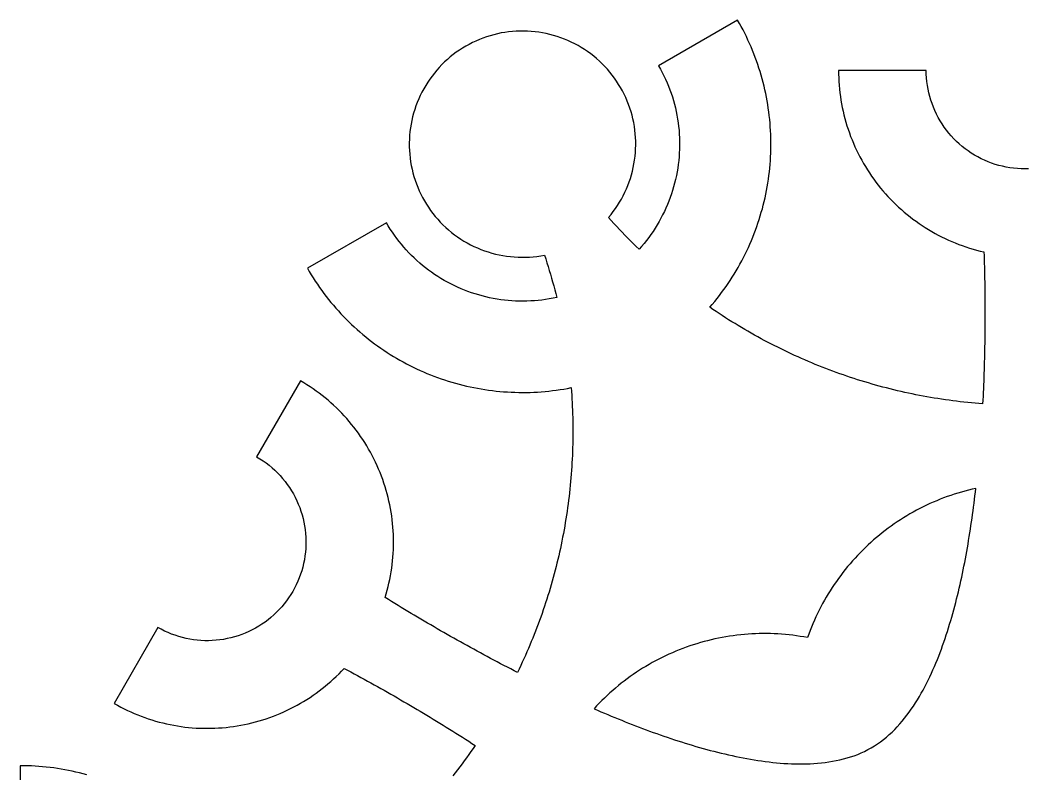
# Model space of a CAD drawing. Extents: x 0 to 12, y 0.7 to 11.3.
# Drawn here: x 0.61 to 6, y 7.29 to 11.34 of the extents above; entities that cross this region are included whole.
import ezdxf

# ---------------------------------------------------------------- set-up
doc = ezdxf.new("R2010")
doc.units = 0

msp = doc.modelspace()

# ---------------------------------------------------------------- linework, layer by layer
at = {"layer": 'Layer 1'}
for points in [[(6.0201, 10.5372), (5.9999, 10.5369), (5.9796, 10.5372), (5.9594, 10.5384), (5.9392, 10.5403), (5.9191, 10.543), (5.8991, 10.5464), (5.8792, 10.5507), (5.8596, 10.5557), (5.8401, 10.5614), (5.8209, 10.5679), (5.802, 10.5751), (5.7833, 10.5831), (5.765, 10.5917), (5.747, 10.6011), (5.7294, 10.6111), (5.7122, 10.6218), (5.6954, 10.6332), (5.679, 10.6452), (5.6631, 10.6578), (5.6477, 10.671), (5.6329, 10.6848), (5.6185, 10.6991), (5.6047, 10.714), (5.5915, 10.7294), (5.5789, 10.7453), (5.5669, 10.7616), (5.5556, 10.7784), (5.5449, 10.7957), (5.5348, 10.8133), (5.5255, 10.8313), (5.5168, 10.8496), (5.5089, 10.8683), (5.5016, 10.8872), (5.4951, 10.9064), (5.4894, 10.9259), (5.4844, 10.9455), (5.4802, 10.9654), (5.4768, 10.9854), (5.4741, 11.0055), (5.4722, 11.0256), (5.471, 11.0459), (5.4706, 11.0661), (5, 11.0661), (5.0002, 11.046), (5.0008, 11.0259), (5.0018, 11.0058), (5.0032, 10.9857), (5.005, 10.9656), (5.0072, 10.9456), (5.0098, 10.9257), (5.0128, 10.9058), (5.0162, 10.8859), (5.02, 10.8662), (5.0243, 10.8465), (5.0289, 10.8269), (5.0339, 10.8074), (5.0393, 10.788), (5.0451, 10.7687), (5.0512, 10.7496), (5.0578, 10.7305), (5.0648, 10.7116), (5.0721, 10.6929), (5.0798, 10.6743), (5.0879, 10.6559), (5.0964, 10.6376), (5.1052, 10.6195), (5.1144, 10.6016), (5.124, 10.5839), (5.1339, 10.5664), (5.1442, 10.5491), (5.1548, 10.532), (5.1657, 10.5151), (5.177, 10.4984), (5.1887, 10.482), (5.2006, 10.4658), (5.2129, 10.4499), (5.2255, 10.4341), (5.2384, 10.4187), (5.2516, 10.4035), (5.2651, 10.3886), (5.2789, 10.374), (5.293, 10.3596), (5.3074, 10.3455), (5.3221, 10.3317), (5.337, 10.3182), (5.3522, 10.305), (5.3677, 10.2922), (5.3834, 10.2796), (5.3994, 10.2673), (5.4156, 10.2554), (5.432, 10.2438), (5.4487, 10.2325), (5.4656, 10.2216), (5.4827, 10.211), (5.5001, 10.2008), (5.5176, 10.1909), (5.5353, 10.1813), (5.5532, 10.1721), (5.5713, 10.1633), (5.5896, 10.1549), (5.608, 10.1468), (5.6266, 10.1391), (5.6454, 10.1318), (5.6642, 10.1248), (5.6833, 10.1182), (5.7024, 10.1121), (5.7217, 10.1063), (5.7411, 10.1009), (5.7606, 10.0959), (5.7801, 10.0913), (5.7808, 10.0709), (5.7815, 10.0505), (5.7821, 10.0301), (5.7826, 10.0097), (5.7831, 9.9893), (5.7836, 9.9689), (5.784, 9.9485), (5.7843, 9.9281), (5.7846, 9.9077), (5.7849, 9.8873), (5.7851, 9.8669), (5.7853, 9.8465), (5.7855, 9.826), (5.7856, 9.8056), (5.7856, 9.7852), (5.7857, 9.7648), (5.7856, 9.7444), (5.7856, 9.724), (5.7855, 9.7036), (5.7853, 9.6832), (5.7851, 9.6628), (5.7849, 9.6424), (5.7846, 9.6219), (5.7843, 9.6015), (5.784, 9.5811), (5.7836, 9.5607), (5.7831, 9.5403), (5.7827, 9.5199), (5.7821, 9.4995), (5.7816, 9.4791), (5.7809, 9.4587), (5.7803, 9.4383), (5.7796, 9.4179), (5.7788, 9.3975), (5.778, 9.3771), (5.7772, 9.3567), (5.7763, 9.3363), (5.7754, 9.3159), (5.7744, 9.2955), (5.7733, 9.2752), (5.7533, 9.2768), (5.7332, 9.2785), (5.7131, 9.2804), (5.6931, 9.2824), (5.6731, 9.2846), (5.653, 9.2868), (5.633, 9.2893), (5.613, 9.2918), (5.5931, 9.2945), (5.5731, 9.2973), (5.5532, 9.3003), (5.5333, 9.3034), (5.5134, 9.3066), (5.4935, 9.31), (5.4737, 9.3135), (5.4539, 9.3171), (5.4341, 9.3208), (5.4143, 9.3247), (5.3946, 9.3288), (5.3749, 9.3329), (5.3552, 9.3372), (5.3355, 9.3417), (5.3159, 9.3462), (5.2963, 9.3509), (5.2767, 9.3558), (5.2572, 9.3607), (5.2377, 9.3658), (5.2183, 9.3711), (5.1988, 9.3764), (5.1795, 9.3819), (5.1601, 9.3875), (5.1408, 9.3933), (5.1215, 9.3992), (5.1023, 9.4052), (5.0831, 9.4113), (5.064, 9.4176), (5.0449, 9.424), (5.0258, 9.4306), (5.0068, 9.4372), (4.9878, 9.444), (4.9689, 9.4509), (4.95, 9.458), (4.9312, 9.4652), (4.9124, 9.4725), (4.8937, 9.4799), (4.875, 9.4875), (4.8564, 9.4952), (4.8379, 9.503), (4.8193, 9.5109), (4.8009, 9.519), (4.7825, 9.5272), (4.7641, 9.5355), (4.7458, 9.544), (4.7276, 9.5525), (4.7094, 9.5612), (4.6913, 9.57), (4.6732, 9.5789), (4.6552, 9.588), (4.6373, 9.5972), (4.6194, 9.6065), (4.6016, 9.6159), (4.5839, 9.6254), (4.5662, 9.6351), (4.5486, 9.6449), (4.531, 9.6548), (4.5135, 9.6648), (4.4961, 9.6749), (4.4788, 9.6851), (4.4615, 9.6955), (4.4443, 9.706), (4.4271, 9.7166), (4.4101, 9.7273), (4.3931, 9.7381), (4.3762, 9.7491), (4.3593, 9.7601), (4.3425, 9.7713), (4.3258, 9.7826), (4.3092, 9.7939), (4.3224, 9.8093), (4.3352, 9.8248), (4.3479, 9.8404), (4.3603, 9.8563), (4.3725, 9.8724), (4.3844, 9.8887), (4.3961, 9.9051), (4.4075, 9.9217), (4.4187, 9.9385), (4.4296, 9.9555), (4.4402, 9.9726), (4.4506, 9.9898), (4.4607, 10.0073), (4.4706, 10.0249), (4.4802, 10.0426), (4.4895, 10.0605), (4.4986, 10.0785), (4.5074, 10.0966), (4.5159, 10.1149), (4.5241, 10.1333), (4.5321, 10.1518), (4.5397, 10.1705), (4.5471, 10.1892), (4.5543, 10.2081), (4.5611, 10.227), (4.5676, 10.2461), (4.5739, 10.2653), (4.5798, 10.2845), (4.5855, 10.3039), (4.5909, 10.3233), (4.596, 10.3428), (4.6008, 10.3624), (4.6053, 10.382), (4.6095, 10.4018), (4.6134, 10.4215), (4.617, 10.4414), (4.6203, 10.4612), (4.6233, 10.4812), (4.6261, 10.5012), (4.6285, 10.5212), (4.6306, 10.5412), (4.6324, 10.5613), (4.6339, 10.5814), (4.6351, 10.6015), (4.636, 10.6217), (4.6366, 10.6418), (4.6369, 10.662), (4.6369, 10.6821), (4.6365, 10.7023), (4.6359, 10.7224), (4.635, 10.7426), (4.6337, 10.7627), (4.6322, 10.7828), (4.6303, 10.8029), (4.6282, 10.8229), (4.6257, 10.8429), (4.623, 10.8629), (4.6199, 10.8828), (4.6165, 10.9027), (4.6128, 10.9225), (4.6089, 10.9423), (4.6046, 10.962), (4.6, 10.9816), (4.5951, 11.0012), (4.59, 11.0207), (4.5845, 11.0401), (4.5787, 11.0594), (4.5727, 11.0786), (4.5663, 11.0977), (4.5597, 11.1168), (4.5527, 11.1357), (4.5455, 11.1545), (4.538, 11.1732), (4.5302, 11.1918), (4.5222, 11.2103), (4.5138, 11.2287), (4.5052, 11.2469), (4.4963, 11.265), (4.4872, 11.2829), (4.4777, 11.3008), (4.4681, 11.3184), (4.4581, 11.3359), (4.034, 11.0909), (4.044, 11.0732), (4.0535, 11.0552), (4.0626, 11.0369), (4.0713, 11.0185), (4.0796, 10.9999), (4.0873, 10.981), (4.0946, 10.962), (4.1015, 10.9428), (4.1079, 10.9235), (4.1138, 10.904), (4.1192, 10.8843), (4.1242, 10.8646), (4.1287, 10.8447), (4.1326, 10.8247), (4.1361, 10.8046), (4.1391, 10.7845), (4.1417, 10.7643), (4.1437, 10.744), (4.1452, 10.7237), (4.1462, 10.7033), (4.1468, 10.6829), (4.1468, 10.6626), (4.1464, 10.6422), (4.1454, 10.6218), (4.144, 10.6015), (4.1421, 10.5812), (4.1396, 10.561), (4.1368, 10.5408), (4.1334, 10.5207), (4.1295, 10.5007), (4.1252, 10.4808), (4.1203, 10.461), (4.115, 10.4413), (4.1093, 10.4218), (4.103, 10.4024), (4.0963, 10.3832), (4.0892, 10.3641), (4.0816, 10.3452), (4.0735, 10.3265), (4.065, 10.308), (4.056, 10.2896), (4.0466, 10.2716), (4.0368, 10.2537), (4.0265, 10.2361), (4.0158, 10.2188), (4.0047, 10.2017), (3.9932, 10.1849), (3.9813, 10.1683), (3.969, 10.1521), (3.9563, 10.1362), (3.9432, 10.1205), (3.9298, 10.1053), (3.9144, 10.1203), (3.8991, 10.1354), (3.8839, 10.1506), (3.8687, 10.1659), (3.8537, 10.1813), (3.8388, 10.1968), (3.824, 10.2124), (3.8094, 10.2281), (3.7948, 10.2439), (3.7803, 10.2598), (3.766, 10.2758), (3.7788, 10.2914), (3.7911, 10.3074), (3.8029, 10.3238), (3.8141, 10.3406), (3.8247, 10.3577), (3.8348, 10.3752), (3.8443, 10.393), (3.8532, 10.4111), (3.8615, 10.4295), (3.8692, 10.4482), (3.8762, 10.4671), (3.8827, 10.4862), (3.8885, 10.5055), (3.8936, 10.525), (3.8981, 10.5447), (3.902, 10.5645), (3.9052, 10.5844), (3.9078, 10.6045), (3.9096, 10.6245), (3.9109, 10.6447), (3.9114, 10.6649), (3.9113, 10.685), (3.9105, 10.7052), (3.909, 10.7253), (3.9069, 10.7454), (3.9041, 10.7654), (3.9006, 10.7853), (3.8964, 10.805), (3.8916, 10.8246), (3.8861, 10.844), (3.88, 10.8632), (3.8733, 10.8823), (3.8659, 10.901), (3.8579, 10.9196), (3.8493, 10.9378), (3.8401, 10.9558), (3.8303, 10.9734), (3.8198, 10.9908), (3.8088, 11.0079), (3.7972, 11.0246), (3.7851, 11.0409), (3.7724, 11.0567), (3.7592, 11.0722), (3.7455, 11.0872), (3.7313, 11.1017), (3.7166, 11.1158), (3.7015, 11.1293), (3.6859, 11.1423), (3.6698, 11.1548), (3.6534, 11.1668), (3.6366, 11.1782), (3.6194, 11.189), (3.6018, 11.1992), (3.5839, 11.2089), (3.5657, 11.2179), (3.5473, 11.2263), (3.5285, 11.2341), (3.5095, 11.2413), (3.4903, 11.2479), (3.4708, 11.2538), (3.4512, 11.2591), (3.4314, 11.2637), (3.4115, 11.2676), (3.3914, 11.2709), (3.3713, 11.2735), (3.3511, 11.2754), (3.3308, 11.2767), (3.3105, 11.2773), (3.2902, 11.2772), (3.2699, 11.2764), (3.2496, 11.275), (3.2294, 11.2729), (3.2093, 11.27), (3.1892, 11.2666), (3.1694, 11.2624), (3.1496, 11.2576), (3.1301, 11.2521), (3.1107, 11.2459), (3.0915, 11.2391), (3.0726, 11.2317), (3.054, 11.2236), (3.0356, 11.215), (3.0175, 11.2057), (2.9998, 11.1958), (2.9824, 11.1854), (2.9653, 11.1744), (2.9486, 11.1628), (2.9323, 11.1507), (2.9165, 11.138), (2.901, 11.1248), (2.886, 11.1111), (2.8715, 11.0969), (2.8574, 11.0822), (2.8439, 11.0671), (2.8309, 11.0515), (2.8184, 11.0355), (2.8064, 11.0191), (2.795, 11.0022), (2.7842, 10.985), (2.774, 10.9675), (2.7643, 10.9496), (2.7553, 10.9314), (2.7469, 10.9129), (2.739, 10.8942), (2.7319, 10.8752), (2.7253, 10.856), (2.7194, 10.8365), (2.7142, 10.8169), (2.7096, 10.7971), (2.7056, 10.7772), (2.7024, 10.7571), (2.6997, 10.737), (2.6978, 10.7168), (2.6966, 10.6965), (2.696, 10.6762), (2.6961, 10.6559), (2.6969, 10.6356), (2.6983, 10.6153), (2.7005, 10.5951), (2.7033, 10.575), (2.7068, 10.555), (2.711, 10.5351), (2.7158, 10.5154), (2.7213, 10.4958), (2.7275, 10.4764), (2.7343, 10.4573), (2.7417, 10.4384), (2.7498, 10.4197), (2.7585, 10.4014), (2.7678, 10.3833), (2.7776, 10.3656), (2.7881, 10.3481), (2.7991, 10.331), (2.8108, 10.3142), (2.8229, 10.2978), (2.8357, 10.2819), (2.8489, 10.2664), (2.8627, 10.2514), (2.877, 10.2368), (2.8917, 10.2227), (2.907, 10.2091), (2.9227, 10.1961), (2.9388, 10.1836), (2.9553, 10.1717), (2.9722, 10.1603), (2.9895, 10.1495), (3.0072, 10.1393), (3.0252, 10.1296), (3.0435, 10.1206), (3.0621, 10.1123), (3.081, 10.1045), (3.1001, 10.0974), (3.1194, 10.0909), (3.139, 10.0851), (3.1587, 10.0799), (3.1786, 10.0754), (3.1986, 10.0715), (3.2188, 10.0683), (3.239, 10.0658), (3.2593, 10.064), (3.2797, 10.0629), (3.3001, 10.0624), (3.3205, 10.0626), (3.3409, 10.0635), (3.3612, 10.0651), (3.3815, 10.0674), (3.4017, 10.0703), (3.4217, 10.0739), (3.4284, 10.0535), (3.435, 10.033), (3.4414, 10.0125), (3.4477, 9.9919), (3.4538, 9.9713), (3.4598, 9.9507), (3.4656, 9.93), (3.4713, 9.9092), (3.4768, 9.8884), (3.4822, 9.8676), (3.4874, 9.8467), (3.4676, 9.8426), (3.4478, 9.8389), (3.4279, 9.8357), (3.408, 9.833), (3.3879, 9.8307), (3.3678, 9.8289), (3.3477, 9.8277), (3.3276, 9.8269), (3.3074, 9.8265), (3.2873, 9.8267), (3.2671, 9.8274), (3.247, 9.8285), (3.2269, 9.8301), (3.2069, 9.8322), (3.1869, 9.8347), (3.167, 9.8378), (3.1471, 9.8413), (3.1274, 9.8453), (3.1077, 9.8497), (3.0882, 9.8546), (3.0688, 9.86), (3.0495, 9.8659), (3.0303, 9.8721), (3.0113, 9.8789), (2.9925, 9.8861), (2.9739, 9.8937), (2.9554, 9.9018), (2.9371, 9.9104), (2.9191, 9.9193), (2.9012, 9.9287), (2.8836, 9.9385), (2.8663, 9.9487), (2.8492, 9.9594), (2.8323, 9.9704), (2.8157, 9.9819), (2.7994, 9.9937), (2.7834, 10.006), (2.7677, 10.0186), (2.7523, 10.0316), (2.7372, 10.0449), (2.7224, 10.0586), (2.708, 10.0727), (2.6939, 10.0871), (2.6802, 10.1019), (2.6668, 10.1169), (2.6538, 10.1323), (2.6411, 10.148), (2.6289, 10.164), (2.617, 10.1803), (2.6055, 10.1969), (2.5944, 10.2137), (2.5837, 10.2308), (2.5734, 10.2481), (2.1493, 10.0031), (2.1596, 9.9856), (2.1701, 9.9683), (2.1808, 9.9512), (2.1918, 9.9342), (2.2031, 9.9174), (2.2146, 9.9008), (2.2264, 9.8843), (2.2384, 9.868), (2.2507, 9.852), (2.2632, 9.8361), (2.2759, 9.8203), (2.2889, 9.8048), (2.3021, 9.7895), (2.3156, 9.7744), (2.3293, 9.7595), (2.3432, 9.7448), (2.3573, 9.7303), (2.3717, 9.7161), (2.3862, 9.702), (2.401, 9.6882), (2.416, 9.6746), (2.4312, 9.6613), (2.4466, 9.6482), (2.4622, 9.6353), (2.478, 9.6227), (2.494, 9.6103), (2.5102, 9.5981), (2.5265, 9.5862), (2.5431, 9.5745), (2.5598, 9.5631), (2.5767, 9.552), (2.5937, 9.5411), (2.6109, 9.5305), (2.6283, 9.5201), (2.6458, 9.5101), (2.6635, 9.5002), (2.6814, 9.4907), (2.6993, 9.4814), (2.7174, 9.4724), (2.7357, 9.4636), (2.7541, 9.4552), (2.7726, 9.447), (2.7912, 9.4391), (2.8099, 9.4315), (2.8288, 9.4241), (2.8478, 9.4171), (2.8668, 9.4103), (2.886, 9.4039), (2.9053, 9.3977), (2.9246, 9.3918), (2.9441, 9.3862), (2.9636, 9.3809), (2.9832, 9.3759), (3.0029, 9.3712), (3.0226, 9.3668), (3.0424, 9.3626), (3.0623, 9.3588), (3.0822, 9.3553), (3.1022, 9.3521), (3.1222, 9.3492), (3.1423, 9.3466), (3.1624, 9.3443), (3.1825, 9.3423), (3.2027, 9.3406), (3.2228, 9.3392), (3.243, 9.3381), (3.2633, 9.3373), (3.2835, 9.3368), (3.3037, 9.3366), (3.3239, 9.3368), (3.3442, 9.3372), (3.3644, 9.338), (3.3846, 9.339), (3.4048, 9.3404), (3.4249, 9.3421), (3.4451, 9.3441), (3.4652, 9.3464), (3.4852, 9.3489), (3.5053, 9.3518), (3.5252, 9.3551), (3.5451, 9.3586), (3.565, 9.3624), (3.5665, 9.3422), (3.5679, 9.3221), (3.5691, 9.302), (3.5702, 9.2818), (3.5712, 9.2617), (3.572, 9.2415), (3.5727, 9.2213), (3.5733, 9.2011), (3.5737, 9.181), (3.574, 9.1608), (3.5741, 9.1406), (3.5741, 9.1204), (3.574, 9.1002), (3.5738, 9.0801), (3.5734, 9.0599), (3.5728, 9.0397), (3.5722, 9.0195), (3.5714, 8.9994), (3.5704, 8.9792), (3.5693, 8.959), (3.5681, 8.9389), (3.5668, 8.9188), (3.5653, 8.8986), (3.5637, 8.8785), (3.5619, 8.8584), (3.56, 8.8383), (3.558, 8.8182), (3.5558, 8.7982), (3.5535, 8.7781), (3.5511, 8.7581), (3.5485, 8.7381), (3.5458, 8.7181), (3.5429, 8.6981), (3.54, 8.6781), (3.5368, 8.6582), (3.5336, 8.6383), (3.5302, 8.6184), (3.5267, 8.5985), (3.523, 8.5786), (3.5192, 8.5588), (3.5153, 8.539), (3.5112, 8.5193), (3.507, 8.4995), (3.5027, 8.4798), (3.4982, 8.4601), (3.4936, 8.4405), (3.4888, 8.4209), (3.484, 8.4013), (3.479, 8.3817), (3.4738, 8.3622), (3.4685, 8.3427), (3.4631, 8.3233), (3.4576, 8.3039), (3.4519, 8.2845), (3.4461, 8.2652), (3.4402, 8.2459), (3.4341, 8.2266), (3.4279, 8.2074), (3.4216, 8.1883), (3.4151, 8.1691), (3.4086, 8.1501), (3.4018, 8.131), (3.395, 8.112), (3.388, 8.0931), (3.3809, 8.0742), (3.3737, 8.0554), (3.3663, 8.0366), (3.3588, 8.0178), (3.3512, 7.9991), (3.3435, 7.9805), (3.3356, 7.9619), (3.3276, 7.9434), (3.3195, 7.9249), (3.3112, 7.9065), (3.3029, 7.8881), (3.2944, 7.8698), (3.2858, 7.8516), (3.277, 7.8334), (3.2589, 7.8427), (3.2407, 7.852), (3.2226, 7.8614), (3.2044, 7.8708), (3.1864, 7.8803), (3.1683, 7.8898), (3.1502, 7.8994), (3.1322, 7.909), (3.1142, 7.9186), (3.0962, 7.9283), (3.0783, 7.938), (3.0603, 7.9477), (3.0424, 7.9575), (3.0245, 7.9673), (3.0066, 7.9772), (2.9887, 7.9871), (2.9709, 7.9971), (2.9531, 8.007), (2.9353, 8.017), (2.9175, 8.0271), (2.8997, 8.0372), (2.882, 8.0473), (2.8643, 8.0574), (2.8466, 8.0676), (2.8289, 8.0779), (2.8113, 8.0881), (2.7936, 8.0984), (2.776, 8.1088), (2.7584, 8.1191), (2.7409, 8.1295), (2.7233, 8.14), (2.7058, 8.1505), (2.6883, 8.161), (2.6708, 8.1715), (2.6533, 8.1821), (2.6359, 8.1928), (2.6185, 8.2034), (2.6011, 8.2142), (2.5838, 8.2249), (2.5664, 8.2357), (2.5723, 8.255), (2.5777, 8.2744), (2.5827, 8.2939), (2.5873, 8.3135), (2.5915, 8.3331), (2.5954, 8.3529), (2.5988, 8.3727), (2.6018, 8.3926), (2.6044, 8.4126), (2.6066, 8.4326), (2.6084, 8.4526), (2.6099, 8.4727), (2.6109, 8.4928), (2.6114, 8.5129), (2.6116, 8.5331), (2.6114, 8.5532), (2.6108, 8.5733), (2.6098, 8.5934), (2.6084, 8.6135), (2.6065, 8.6335), (2.6043, 8.6535), (2.6017, 8.6735), (2.5986, 8.6934), (2.5952, 8.7132), (2.5914, 8.733), (2.5872, 8.7526), (2.5826, 8.7722), (2.5776, 8.7917), (2.5722, 8.8111), (2.5664, 8.8304), (2.5602, 8.8496), (2.5537, 8.8686), (2.5468, 8.8875), (2.5395, 8.9063), (2.5318, 8.9249), (2.5237, 8.9433), (2.5153, 8.9616), (2.5065, 8.9797), (2.4974, 8.9976), (2.4879, 9.0154), (2.478, 9.0329), (2.4678, 9.0503), (2.4573, 9.0674), (2.4464, 9.0843), (2.4351, 9.101), (2.4235, 9.1175), (2.4116, 9.1337), (2.3994, 9.1497), (2.3868, 9.1654), (2.374, 9.1809), (2.3608, 9.1961), (2.3473, 9.211), (2.3335, 9.2257), (2.3194, 9.24), (2.305, 9.2541), (2.2903, 9.2679), (2.2754, 9.2814), (2.2602, 9.2946), (2.2447, 9.3075), (2.229, 9.32), (2.213, 9.3322), (2.1968, 9.3442), (2.1803, 9.3557), (2.1636, 9.367), (2.1467, 9.3779), (2.1296, 9.3885), (2.1123, 9.3987), (1.877, 8.9913), (1.8944, 8.9808), (1.9114, 8.9697), (1.9279, 8.9579), (1.944, 8.9456), (1.9595, 8.9326), (1.9746, 8.919), (1.9891, 8.9049), (2.0031, 8.8902), (2.0165, 8.875), (2.0293, 8.8592), (2.0415, 8.843), (2.053, 8.8264), (2.0639, 8.8093), (2.0741, 8.7917), (2.0837, 8.7739), (2.0926, 8.7556), (2.1007, 8.737), (2.1081, 8.7182), (2.1149, 8.6991), (2.1208, 8.6797), (2.1261, 8.6601), (2.1306, 8.6403), (2.1343, 8.6204), (2.1372, 8.6003), (2.1394, 8.5802), (2.1409, 8.5599), (2.1415, 8.5397), (2.1414, 8.5194), (2.1405, 8.4991), (2.1388, 8.4789), (2.1363, 8.4588), (2.1331, 8.4388), (2.1291, 8.4189), (2.1243, 8.3992), (2.1188, 8.3797), (2.1125, 8.3604), (2.1055, 8.3414), (2.0978, 8.3226), (2.0893, 8.3042), (2.0802, 8.2861), (2.0704, 8.2684), (2.0599, 8.251), (2.0488, 8.2341), (2.037, 8.2176), (2.0247, 8.2015), (2.0117, 8.1859), (1.9981, 8.1709), (1.984, 8.1563), (1.9693, 8.1423), (1.9541, 8.1289), (1.9384, 8.1161), (1.9221, 8.104), (1.9055, 8.0924), (1.8884, 8.0815), (1.8709, 8.0713), (1.853, 8.0617), (1.8347, 8.0529), (1.8162, 8.0447), (1.7973, 8.0373), (1.7782, 8.0306), (1.7588, 8.0246), (1.7392, 8.0193), (1.7195, 8.0148), (1.6995, 8.0111), (1.6795, 8.0081), (1.6593, 8.0059), (1.6391, 8.0045), (1.6188, 8.0038), (1.5986, 8.0039), (1.5783, 8.0048), (1.5581, 8.0065), (1.538, 8.0089), (1.5179, 8.0121), (1.4981, 8.0161), (1.4784, 8.0208), (1.4588, 8.0264), (1.4396, 8.0326), (1.4205, 8.0396), (1.4018, 8.0473), (1.3833, 8.0557), (1.3652, 8.0649), (1.3475, 8.0746), (1.1124, 7.6672), (1.13, 7.6573), (1.1477, 7.6478), (1.1656, 7.6386), (1.1837, 7.6297), (1.202, 7.6213), (1.2204, 7.6132), (1.239, 7.6055), (1.2578, 7.5981), (1.2766, 7.5911), (1.2957, 7.5846), (1.3148, 7.5784), (1.3341, 7.5726), (1.3535, 7.5672), (1.373, 7.5621), (1.3926, 7.5575), (1.4123, 7.5533), (1.432, 7.5495), (1.4519, 7.5461), (1.4718, 7.543), (1.4917, 7.5404), (1.5117, 7.5382), (1.5318, 7.5364), (1.5519, 7.535), (1.572, 7.5341), (1.5921, 7.5335), (1.6122, 7.5333), (1.6324, 7.5335), (1.6525, 7.5342), (1.6726, 7.5352), (1.6927, 7.5367), (1.7127, 7.5385), (1.7327, 7.5408), (1.7527, 7.5434), (1.7726, 7.5465), (1.7924, 7.55), (1.8122, 7.5538), (1.8318, 7.558), (1.8514, 7.5627), (1.8709, 7.5677), (1.8903, 7.5731), (1.9096, 7.5789), (1.9287, 7.5851), (1.9478, 7.5917), (1.9667, 7.5986), (1.9854, 7.606), (2.004, 7.6137), (2.0225, 7.6217), (2.0407, 7.6302), (2.0588, 7.639), (2.0768, 7.6481), (2.0945, 7.6577), (2.112, 7.6675), (2.1294, 7.6778), (2.1465, 7.6883), (2.1634, 7.6993), (2.1801, 7.7105), (2.1966, 7.7221), (2.2128, 7.734), (2.2288, 7.7463), (2.2445, 7.7589), (2.2599, 7.7717), (2.2751, 7.7849), (2.2901, 7.7984), (2.3047, 7.8122), (2.3191, 7.8263), (2.3332, 7.8407), (2.3469, 7.8553), (2.3649, 7.8457), (2.3829, 7.8361), (2.4008, 7.8264), (2.4188, 7.8167), (2.4367, 7.8069), (2.4546, 7.7971), (2.4724, 7.7872), (2.4903, 7.7773), (2.5081, 7.7674), (2.5259, 7.7574), (2.5436, 7.7474), (2.5614, 7.7374), (2.5791, 7.7273), (2.5969, 7.7172), (2.6145, 7.7071), (2.6322, 7.6969), (2.6499, 7.6867), (2.6675, 7.6764), (2.6851, 7.6661), (2.7027, 7.6558), (2.7203, 7.6454), (2.7378, 7.635), (2.7553, 7.6246), (2.7728, 7.6141), (2.7903, 7.6036), (2.8078, 7.593), (2.8252, 7.5825), (2.8427, 7.5718), (2.8601, 7.5612), (2.8774, 7.5505), (2.8948, 7.5398), (2.9121, 7.529), (2.9294, 7.5182), (2.9467, 7.5074), (2.9639, 7.4965), (2.9812, 7.4856), (2.9984, 7.4746), (3.0155, 7.4636), (3.0327, 7.4526), (3.0498, 7.4415), (3.0384, 7.4249), (3.0268, 7.4084), (3.0152, 7.3919), (3.0034, 7.3755), (2.9915, 7.3593), (2.9796, 7.3431), (2.9675, 7.3269), (2.9553, 7.3109), (2.943, 7.2949), (2.9305, 7.2791)], [(5.7366, 8.8214), (5.7171, 8.817), (5.6976, 8.8122), (5.6783, 8.8072), (5.659, 8.8018), (5.6398, 8.7961), (5.6207, 8.7901), (5.6017, 8.7838), (5.5828, 8.7772), (5.564, 8.7703), (5.5453, 8.7631), (5.5268, 8.7556), (5.5084, 8.7477), (5.4901, 8.7396), (5.4719, 8.7312), (5.4539, 8.7224), (5.436, 8.7134), (5.4183, 8.7041), (5.4007, 8.6945), (5.3833, 8.6846), (5.3661, 8.6745), (5.349, 8.6641), (5.3321, 8.6533), (5.3153, 8.6424), (5.2988, 8.6311), (5.2824, 8.6196), (5.2662, 8.6078), (5.2502, 8.5958), (5.2344, 8.5835), (5.2188, 8.5709), (5.2034, 8.5581), (5.1883, 8.5451), (5.1733, 8.5318), (5.1585, 8.5182), (5.144, 8.5045), (5.1297, 8.4905), (5.1156, 8.4762), (5.1018, 8.4618), (5.0882, 8.4471), (5.0748, 8.4322), (5.0616, 8.4171), (5.0488, 8.4018), (5.0361, 8.3863), (5.0237, 8.3706), (5.0116, 8.3546), (4.9997, 8.3385), (4.9881, 8.3222), (4.9767, 8.3057), (4.9657, 8.2891), (4.9548, 8.2722), (4.9443, 8.2552), (4.934, 8.238), (4.9241, 8.2206), (4.9144, 8.2031), (4.905, 8.1855), (4.8958, 8.1676), (4.887, 8.1497), (4.8785, 8.1316), (4.8702, 8.1133), (4.8623, 8.095), (4.8546, 8.0765), (4.8473, 8.0578), (4.8402, 8.0391), (4.8335, 8.0203), (4.8138, 8.0239), (4.7941, 8.0271), (4.7743, 8.0301), (4.7544, 8.0327), (4.7345, 8.035), (4.7146, 8.037), (4.6946, 8.0387), (4.6746, 8.04), (4.6547, 8.041), (4.6346, 8.0417), (4.6146, 8.042), (4.5946, 8.0421), (4.5746, 8.0418), (4.5546, 8.0412), (4.5346, 8.0402), (4.5146, 8.039), (4.4946, 8.0374), (4.4747, 8.0355), (4.4548, 8.0332), (4.4349, 8.0307), (4.4151, 8.0278), (4.3953, 8.0246), (4.3756, 8.0211), (4.356, 8.0173), (4.3364, 8.0131), (4.3169, 8.0087), (4.2974, 8.0039), (4.278, 7.9988), (4.2587, 7.9934), (4.2396, 7.9877), (4.2205, 7.9817), (4.2015, 7.9754), (4.1826, 7.9688), (4.1638, 7.9618), (4.1451, 7.9546), (4.1265, 7.9471), (4.1081, 7.9392), (4.0898, 7.9311), (4.0716, 7.9227), (4.0536, 7.914), (4.0357, 7.905), (4.018, 7.8957), (4.0004, 7.8861), (3.983, 7.8762), (3.9657, 7.8661), (3.9486, 7.8557), (3.9317, 7.845), (3.915, 7.834), (3.8984, 7.8227), (3.882, 7.8112), (3.8658, 7.7994), (3.8498, 7.7874), (3.834, 7.7751), (3.8184, 7.7625), (3.803, 7.7497), (3.7879, 7.7366), (3.7729, 7.7233), (3.7582, 7.7098), (3.7436, 7.696), (3.7294, 7.682), (3.7153, 7.6677), (3.7015, 7.6532), (3.6879, 7.6385), (3.7063, 7.6305), (3.7248, 7.6226), (3.7433, 7.6147), (3.7618, 7.6069), (3.7804, 7.5992), (3.7989, 7.5915), (3.8175, 7.5839), (3.8362, 7.5764), (3.8548, 7.5689), (3.8735, 7.5615), (3.8922, 7.5541), (3.911, 7.5469), (3.9297, 7.5397), (3.9485, 7.5326), (3.9674, 7.5256), (3.9862, 7.5186), (4.0051, 7.5117), (4.024, 7.505), (4.043, 7.4983), (4.062, 7.4917), (4.081, 7.4851), (4.1, 7.4787), (4.1191, 7.4724), (4.1382, 7.4662), (4.1573, 7.46), (4.1765, 7.454), (4.1957, 7.4481), (4.2149, 7.4423), (4.2342, 7.4366), (4.2535, 7.431), (4.2729, 7.4255), (4.2923, 7.4202), (4.3117, 7.415), (4.3311, 7.4099), (4.3506, 7.405), (4.3701, 7.4001), (4.3897, 7.3955), (4.4092, 7.391), (4.4289, 7.3866), (4.4485, 7.3824), (4.4682, 7.3784), (4.4879, 7.3745), (4.5077, 7.3708), (4.5275, 7.3673), (4.5473, 7.364), (4.5671, 7.3609), (4.587, 7.358), (4.6069, 7.3553), (4.6269, 7.3528), (4.6469, 7.3505), (4.6669, 7.3485), (4.6869, 7.3468), (4.7069, 7.3453), (4.727, 7.3441), (4.7471, 7.3432), (4.7672, 7.3425), (4.7873, 7.3422), (4.8073, 7.3422), (4.8274, 7.3426), (4.8475, 7.3433), (4.8676, 7.3444), (4.8876, 7.3459), (4.9077, 7.3477), (4.9276, 7.3501), (4.9475, 7.3528), (4.9673, 7.3561), (4.9871, 7.3598), (5.0068, 7.364), (5.0263, 7.3688), (5.0456, 7.3741), (5.0648, 7.38), (5.0839, 7.3865), (5.1027, 7.3936), (5.1212, 7.4013), (5.1395, 7.4097), (5.1574, 7.4188), (5.1751, 7.4285), (5.1923, 7.4389), (5.2091, 7.4499), (5.2255, 7.4615), (5.2414, 7.4737), (5.257, 7.4864), (5.2721, 7.4997), (5.2868, 7.5134), (5.3011, 7.5275), (5.315, 7.542), (5.3285, 7.5569), (5.3416, 7.5721), (5.3543, 7.5877), (5.3667, 7.6035), (5.3786, 7.6197), (5.3903, 7.6361), (5.4016, 7.6527), (5.4125, 7.6695), (5.4232, 7.6866), (5.4336, 7.7038), (5.4436, 7.7212), (5.4534, 7.7387), (5.4629, 7.7565), (5.4721, 7.7743), (5.4811, 7.7923), (5.4898, 7.8104), (5.4983, 7.8286), (5.5066, 7.8469), (5.5146, 7.8653), (5.5224, 7.8838), (5.5301, 7.9024), (5.5375, 7.9211), (5.5447, 7.9399), (5.5517, 7.9587), (5.5586, 7.9776), (5.5653, 7.9965), (5.5718, 8.0155), (5.5781, 8.0346), (5.5843, 8.0537), (5.5904, 8.0729), (5.5962, 8.0921), (5.602, 8.1114), (5.6076, 8.1307), (5.613, 8.15), (5.6183, 8.1694), (5.6235, 8.1888), (5.6286, 8.2082), (5.6335, 8.2277), (5.6384, 8.2472), (5.6431, 8.2668), (5.6476, 8.2863), (5.6521, 8.3059), (5.6565, 8.3256), (5.6607, 8.3452), (5.6649, 8.3649), (5.669, 8.3845), (5.6729, 8.4042), (5.6768, 8.424), (5.6805, 8.4437), (5.6842, 8.4635), (5.6878, 8.4832), (5.6913, 8.503), (5.6947, 8.5228), (5.698, 8.5426), (5.7013, 8.5625), (5.7044, 8.5823), (5.7075, 8.6022), (5.7105, 8.622), (5.7135, 8.6419), (5.7163, 8.6618), (5.7191, 8.6817), (5.7218, 8.7016), (5.7244, 8.7216), (5.727, 8.7415), (5.7295, 8.7614), (5.7319, 8.7814), (5.7343, 8.8013), (5.7366, 8.8214)], [(0.9659, 7.2839), (0.9465, 7.2891), (0.927, 7.2941), (0.9073, 7.2988), (0.8877, 7.3031), (0.8679, 7.3072), (0.8481, 7.311), (0.8283, 7.3144), (0.8083, 7.3176), (0.7884, 7.3205), (0.7684, 7.323), (0.7484, 7.3253), (0.7283, 7.3272), (0.7082, 7.3289), (0.6881, 7.3302), (0.668, 7.3313), (0.6478, 7.332), (0.6277, 7.3325), (0.6076, 7.3326), (0.6076, 6.8426)]]:
    msp.add_lwpolyline(points, dxfattribs=at)

doc.saveas('drawing.dxf')
